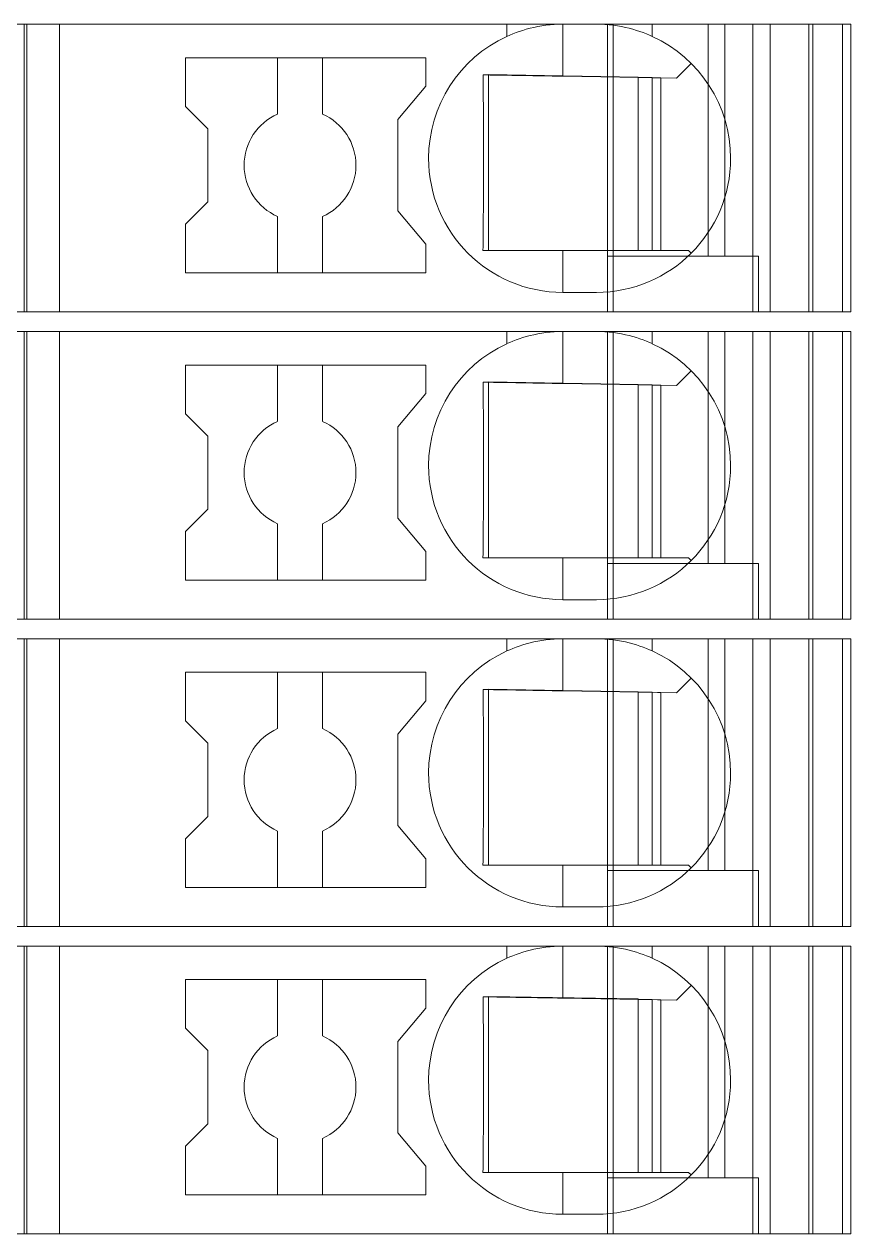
# Model space of a CAD drawing. Header units: millimetres. Extents: x 0 to 1680, y 0 to 1188.
# Drawn here: x 927.37 to 942.15, y 389.85 to 411.5 of the extents above; entities that cross this region are included whole.
import ezdxf
from ezdxf.enums import TextEntityAlignment as Align

# ---------------------------------------------------------------- set-up
doc = ezdxf.new("R2010")
doc.units = ezdxf.units.MM
for name, color, linetype, lineweight in [('EPLAN309', 5, 'Continuous', 5), ('EPLAN493', 5, 'Continuous', 5), ('MAIN-1', 7, 'Continuous', 5), ('MAIN-2', 7, 'Continuous', 5)]:
    doc.layers.add(name, color=color, linetype=linetype, lineweight=lineweight)
doc.styles.add('Tahoma', font='')
doc.styles.get('Tahoma').set_extended_font_data('Tahoma')

# ---------------------------------------------------------------- blocks, each defined once
blk = doc.blocks.new('EPLSYM_LibrarySPECIAL_Symbol12_Variant0_Placement8')
at = {"layer": 'EPLAN309', "lineweight": 13, "ltscale": 16}
blk.add_lwpolyline([(0, -5.15), (68.15, -5.15), (68.15, 0), (0, 0)], close=True, dxfattribs=at)
at = {"layer": 'EPLAN493', "color": 5, "style": 'Tahoma'}
blk.add_attdef('17_20450', text='', height=2.3478, dxfattribs=at).set_placement((0, -21.83478), align=Align.MIDDLE_RIGHT)
blk = doc.blocks.new('EPLSYM_LibrarySPECIAL_Symbol12_Variant0_Placement8_1')
at = {"layer": 'EPLAN309', "lineweight": 13, "ltscale": 16}
blk.add_lwpolyline([(0, -5.15), (68.15, -5.15), (68.15, 0), (0, 0)], close=True, dxfattribs=at)
at = {"layer": 'EPLAN493', "color": 5, "style": 'Tahoma'}
blk.add_attdef('17_20450', text='', height=2.3478, dxfattribs=at).set_placement((0, -21.83478), align=Align.MIDDLE_RIGHT)
blk = doc.blocks.new('EPLSYM_LibrarySPECIAL_Symbol12_Variant0_Placement8_2')
at = {"layer": 'EPLAN309', "lineweight": 13, "ltscale": 16}
blk.add_lwpolyline([(0, -5.15), (68.15, -5.15), (68.15, 0), (0, 0)], close=True, dxfattribs=at)
at = {"layer": 'EPLAN493', "color": 5, "style": 'Tahoma'}
blk.add_attdef('17_20450', text='', height=2.3478, dxfattribs=at).set_placement((0, -21.83478), align=Align.MIDDLE_RIGHT)
blk = doc.blocks.new('EPLSYM_LibrarySPECIAL_Symbol12_Variant0_Placement8_30')
at = {"layer": 'EPLAN309', "lineweight": 13, "ltscale": 16}
blk.add_lwpolyline([(0, -5.15), (68.15, -5.15), (68.15, 0), (0, 0)], close=True, dxfattribs=at)
at = {"layer": 'EPLAN493', "color": 5, "style": 'Tahoma'}
blk.add_attdef('17_20450', text='', height=2.3478, dxfattribs=at).set_placement((0, -21.83478), align=Align.MIDDLE_RIGHT)

msp = doc.modelspace()

# ---------------------------------------------------------------- linework, layer by layer
at = {"layer": 'MAIN-1'}
for p, q in [((928, 411.5), (927.367, 411.5)), ((927.367, 406.35), (927.367, 411.5)), ((928, 411.5), (936, 411.5)), ((928, 406.35), (928, 411.5)), ((936, 411.5), (937, 411.5)), ((936, 411.282), (936, 411.5)), ((936.222, 411.37), (936.163, 411.349)), ((936.283, 411.39), (936.222, 411.37)), ((936.347, 411.409), (936.283, 411.39)), ((936.413, 411.427), (936.347, 411.409)), ((936.481, 411.443), (936.413, 411.427)), ((936.551, 411.458), (936.481, 411.443)), ((936.622, 411.47), (936.551, 411.458)), ((936.696, 411.481), (936.622, 411.47)), ((936.771, 411.489), (936.696, 411.481)), ((936.847, 411.495), (936.771, 411.489)), ((936.923, 411.499), (936.847, 411.495)), ((937, 411.5), (936.923, 411.499)), ((937, 410.568), (937, 411.5)), ((937, 411.5), (937.6, 411.5)), ((937.6, 411.5), (937.677, 411.499)), ((938.6, 411.5), (937.6, 411.5)), ((937.677, 411.499), (937.753, 411.495)), ((937.753, 411.495), (937.829, 411.489)), ((937.829, 411.489), (937.904, 411.481)), ((937.904, 411.481), (937.978, 411.47)), ((937.978, 411.47), (938.049, 411.458)), ((938.049, 411.458), (938.119, 411.443)), ((938.119, 411.443), (938.187, 411.427)), ((938.187, 411.427), (938.253, 411.409)), ((938.253, 411.409), (938.317, 411.39)), ((938.317, 411.39), (938.378, 411.37)), ((938.378, 411.37), (938.437, 411.349)), ((938.6, 411.5), (942, 411.5)), ((938.6, 411.282), (938.6, 411.5)), ((942, 406.35), (942, 411.5)), ((936.052, 411.305), (936, 411.282)), ((936.106, 411.327), (936.052, 411.305)), ((936.163, 411.349), (936.106, 411.327)), ((938.437, 411.349), (938.494, 411.327)), ((938.494, 411.327), (938.548, 411.305)), ((938.548, 411.305), (938.6, 411.282)), ((930.25, 410.9), (930.25, 410.029)), ((930.25, 410.9), (934.55, 410.9)), ((931.9, 410.9), (931.9, 409.892)), ((932.7, 409.892), (932.7, 410.9)), ((934.55, 410.389), (934.55, 410.9)), ((939.033, 410.533), (939.297, 410.797)), ((935.574, 410.592), (935.574, 410.522)), ((935.635, 410.591), (935.574, 410.592)), ((935.574, 410.522), (935.575, 410.45)), ((935.696, 410.59), (935.635, 410.591)), ((935.671, 410.591), (935.671, 407.45)), ((935.759, 410.589), (935.696, 410.59)), ((935.822, 410.588), (935.759, 410.589)), ((935.887, 410.587), (935.822, 410.588)), ((935.953, 410.586), (935.887, 410.587)), ((936.021, 410.585), (935.953, 410.586)), ((936.09, 410.584), (936.021, 410.585)), ((936.16, 410.582), (936.09, 410.584)), ((936.233, 410.581), (936.16, 410.582)), ((936.307, 410.58), (936.233, 410.581)), ((936.385, 410.579), (936.307, 410.58)), ((936.464, 410.577), (936.385, 410.579)), ((936.547, 410.576), (936.464, 410.577)), ((936.632, 410.575), (936.547, 410.576)), ((936.72, 410.573), (936.632, 410.575)), ((936.812, 410.571), (936.72, 410.573)), ((936.905, 410.57), (936.812, 410.571)), ((937, 410.568), (936.905, 410.57)), ((937, 410.568), (939.033, 410.533)), ((938.35, 410.545), (938.35, 407.45)), ((938.6, 407.45), (938.6, 410.54)), ((938.75, 410.538), (938.75, 407.45)), ((934.05, 409.793), (934.55, 410.389)), ((935.575, 410.45), (935.576, 410.377)), ((935.576, 410.377), (935.577, 410.303)), ((935.577, 410.303), (935.577, 410.227)), ((935.577, 410.227), (935.578, 410.149)), ((935.578, 410.149), (935.579, 410.07)), ((935.579, 410.07), (935.58, 409.988)), ((930.65, 409.629), (930.25, 410.029)), ((935.58, 409.988), (935.58, 409.904)), ((935.58, 409.904), (935.581, 409.817)), ((930.65, 409.629), (930.65, 408.321)), ((934.05, 409.793), (934.05, 408.157)), ((935.581, 409.817), (935.581, 409.726)), ((935.581, 409.726), (935.582, 409.632)), ((935.582, 409.632), (935.582, 409.534)), ((935.582, 409.534), (935.583, 409.431)), ((935.583, 409.431), (935.583, 409.324)), ((935.583, 409.324), (935.583, 409.213)), ((935.583, 409.213), (935.583, 409.1)), ((935.583, 409.1), (935.583, 408.979)), ((935.583, 408.979), (935.583, 408.861)), ((935.583, 408.861), (935.583, 408.747)), ((935.583, 408.747), (935.582, 408.638)), ((935.582, 408.638), (935.582, 408.534)), ((930.65, 408.321), (930.25, 407.921)), ((935.581, 408.339), (935.58, 408.248)), ((935.582, 408.534), (935.581, 408.434)), ((935.581, 408.434), (935.581, 408.339)), ((934.05, 408.157), (934.55, 407.561)), ((935.579, 408.159), (935.578, 408.073)), ((935.58, 408.248), (935.579, 408.159)), ((930.25, 407.921), (930.25, 407.05)), ((931.9, 408.058), (931.9, 407.05)), ((932.7, 408.058), (932.7, 407.05)), ((935.577, 407.908), (935.576, 407.829)), ((935.578, 407.99), (935.577, 407.908)), ((935.578, 408.073), (935.578, 407.99)), ((935.575, 407.75), (935.574, 407.674)), ((935.574, 407.674), (935.574, 407.598)), ((935.576, 407.829), (935.575, 407.75)), ((934.55, 407.05), (934.55, 407.561)), ((935.573, 407.524), (935.572, 407.45)), ((935.574, 407.598), (935.573, 407.524)), ((935.572, 407.45), (935.633, 407.45)), ((935.633, 407.45), (935.695, 407.45)), ((935.695, 407.45), (935.759, 407.45)), ((935.759, 407.45), (935.823, 407.45)), ((935.823, 407.45), (935.889, 407.45)), ((935.889, 407.45), (935.955, 407.45)), ((935.955, 407.45), (936.024, 407.45)), ((936.024, 407.45), (936.093, 407.45)), ((936.093, 407.45), (936.165, 407.45)), ((936.165, 407.45), (936.239, 407.45)), ((936.239, 407.45), (936.314, 407.45)), ((936.314, 407.45), (936.392, 407.45)), ((936.392, 407.45), (936.472, 407.45)), ((936.472, 407.45), (936.555, 407.45)), ((936.555, 407.45), (936.64, 407.45)), ((936.64, 407.45), (936.727, 407.45)), ((936.727, 407.45), (936.817, 407.45)), ((936.817, 407.45), (936.908, 407.45)), ((936.908, 407.45), (937, 407.45)), ((937, 407.45), (937, 406.7)), ((937, 407.45), (939.25, 407.45)), ((939.297, 407.403), (939.25, 407.45)), ((934.55, 407.05), (930.25, 407.05)), ((937.6, 406.7), (937, 406.7)), ((928, 406.35), (927.367, 406.35)), ((928, 406.35), (942, 406.35)), ((940.5, 406.35), (940.5, 406.35)), ((928, 406), (927.367, 406)), ((927.367, 400.85), (927.367, 406)), ((928, 406), (936, 406)), ((928, 400.85), (928, 406)), ((936, 406), (937, 406)), ((936, 405.782), (936, 406)), ((936.481, 405.943), (936.413, 405.927)), ((936.551, 405.958), (936.481, 405.943)), ((936.622, 405.97), (936.551, 405.958)), ((936.696, 405.981), (936.622, 405.97)), ((936.771, 405.989), (936.696, 405.981)), ((936.847, 405.995), (936.771, 405.989)), ((936.923, 405.999), (936.847, 405.995)), ((937, 406), (936.923, 405.999)), ((937, 405.068), (937, 406)), ((937, 406), (937.6, 406)), ((937.6, 406), (937.677, 405.999)), ((938.6, 406), (937.6, 406)), ((937.677, 405.999), (937.753, 405.995)), ((937.753, 405.995), (937.829, 405.989)), ((937.829, 405.989), (937.904, 405.981)), ((937.904, 405.981), (937.978, 405.97)), ((937.978, 405.97), (938.049, 405.958)), ((938.049, 405.958), (938.119, 405.943)), ((938.119, 405.943), (938.187, 405.927)), ((938.6, 406), (942, 406)), ((938.6, 405.782), (938.6, 406)), ((942, 400.85), (942, 406)), ((936.052, 405.805), (936, 405.782)), ((936.106, 405.827), (936.052, 405.805)), ((936.163, 405.849), (936.106, 405.827)), ((936.222, 405.87), (936.163, 405.849)), ((936.283, 405.89), (936.222, 405.87)), ((936.347, 405.909), (936.283, 405.89)), ((936.413, 405.927), (936.347, 405.909)), ((938.187, 405.927), (938.253, 405.909)), ((938.253, 405.909), (938.317, 405.89)), ((938.317, 405.89), (938.378, 405.87)), ((938.378, 405.87), (938.437, 405.849)), ((938.437, 405.849), (938.494, 405.827)), ((938.494, 405.827), (938.548, 405.805)), ((938.548, 405.805), (938.6, 405.782)), ((930.25, 405.4), (930.25, 404.529)), ((930.25, 405.4), (934.55, 405.4)), ((931.9, 405.4), (931.9, 404.392)), ((932.7, 404.392), (932.7, 405.4)), ((934.55, 404.889), (934.55, 405.4)), ((939.033, 405.033), (939.297, 405.297)), ((935.574, 405.092), (935.574, 405.022)), ((935.635, 405.091), (935.574, 405.092)), ((935.696, 405.09), (935.635, 405.091)), ((935.671, 405.091), (935.671, 401.95)), ((935.759, 405.089), (935.696, 405.09)), ((935.822, 405.088), (935.759, 405.089)), ((935.887, 405.087), (935.822, 405.088)), ((935.953, 405.086), (935.887, 405.087)), ((936.021, 405.085), (935.953, 405.086)), ((936.09, 405.084), (936.021, 405.085)), ((936.16, 405.082), (936.09, 405.084)), ((936.233, 405.081), (936.16, 405.082)), ((936.307, 405.08), (936.233, 405.081)), ((936.385, 405.079), (936.307, 405.08)), ((936.464, 405.077), (936.385, 405.079)), ((936.547, 405.076), (936.464, 405.077)), ((936.632, 405.075), (936.547, 405.076)), ((936.72, 405.073), (936.632, 405.075)), ((936.812, 405.071), (936.72, 405.073)), ((934.05, 404.293), (934.55, 404.889)), ((935.574, 405.022), (935.575, 404.95)), ((935.575, 404.95), (935.576, 404.877)), ((935.576, 404.877), (935.577, 404.803)), ((936.905, 405.07), (936.812, 405.071)), ((937, 405.068), (936.905, 405.07)), ((937, 405.068), (939.033, 405.033)), ((938.35, 405.045), (938.35, 401.95)), ((938.6, 401.95), (938.6, 405.04)), ((938.75, 405.038), (938.75, 401.95)), ((935.577, 404.803), (935.577, 404.727)), ((935.577, 404.727), (935.578, 404.649)), ((935.578, 404.649), (935.579, 404.57)), ((930.65, 404.129), (930.25, 404.529)), ((935.579, 404.57), (935.58, 404.488)), ((935.58, 404.488), (935.58, 404.404)), ((934.05, 404.293), (934.05, 402.657)), ((935.58, 404.404), (935.581, 404.317)), ((935.581, 404.317), (935.581, 404.226)), ((935.581, 404.226), (935.582, 404.132)), ((930.65, 404.129), (930.65, 402.821)), ((935.582, 404.132), (935.582, 404.034)), ((935.582, 404.034), (935.583, 403.931)), ((935.583, 403.931), (935.583, 403.824)), ((935.583, 403.824), (935.583, 403.713)), ((935.583, 403.713), (935.583, 403.6)), ((935.583, 403.6), (935.583, 403.479)), ((935.583, 403.479), (935.583, 403.361)), ((935.583, 403.361), (935.583, 403.247)), ((935.583, 403.247), (935.582, 403.138)), ((935.582, 403.138), (935.582, 403.034)), ((935.582, 403.034), (935.581, 402.934)), ((935.581, 402.934), (935.581, 402.839)), ((930.65, 402.821), (930.25, 402.421)), ((935.58, 402.748), (935.579, 402.659)), ((935.581, 402.839), (935.58, 402.748)), ((931.9, 402.558), (931.9, 401.55)), ((932.7, 402.558), (932.7, 401.55)), ((934.05, 402.657), (934.55, 402.061)), ((935.578, 402.49), (935.577, 402.408)), ((935.579, 402.659), (935.578, 402.573)), ((935.578, 402.573), (935.578, 402.49)), ((930.25, 402.421), (930.25, 401.55)), ((935.576, 402.329), (935.575, 402.25)), ((935.577, 402.408), (935.576, 402.329)), ((934.55, 401.55), (934.55, 402.061)), ((935.574, 402.098), (935.573, 402.024)), ((935.575, 402.25), (935.574, 402.174)), ((935.574, 402.174), (935.574, 402.098)), ((935.573, 402.024), (935.572, 401.95)), ((935.572, 401.95), (935.633, 401.95)), ((935.633, 401.95), (935.695, 401.95)), ((935.695, 401.95), (935.759, 401.95)), ((935.759, 401.95), (935.823, 401.95)), ((935.823, 401.95), (935.889, 401.95)), ((935.889, 401.95), (935.955, 401.95)), ((935.955, 401.95), (936.024, 401.95)), ((936.024, 401.95), (936.093, 401.95)), ((936.093, 401.95), (936.165, 401.95)), ((936.165, 401.95), (936.239, 401.95)), ((936.239, 401.95), (936.314, 401.95)), ((936.314, 401.95), (936.392, 401.95)), ((936.392, 401.95), (936.472, 401.95)), ((936.472, 401.95), (936.555, 401.95)), ((936.555, 401.95), (936.64, 401.95)), ((936.64, 401.95), (936.727, 401.95)), ((936.727, 401.95), (936.817, 401.95)), ((936.817, 401.95), (936.908, 401.95)), ((936.908, 401.95), (937, 401.95)), ((937, 401.95), (937, 401.2)), ((937, 401.95), (939.25, 401.95)), ((939.297, 401.903), (939.25, 401.95)), ((934.55, 401.55), (930.25, 401.55)), ((937.6, 401.2), (937, 401.2)), ((928, 400.85), (927.367, 400.85)), ((928, 400.85), (942, 400.85)), ((940.5, 400.85), (940.5, 400.85)), ((928, 400.5), (927.367, 400.5)), ((927.367, 395.35), (927.367, 400.5)), ((928, 400.5), (936, 400.5)), ((928, 395.35), (928, 400.5)), ((936, 400.5), (937, 400.5)), ((936, 400.282), (936, 400.5)), ((936.106, 400.327), (936.052, 400.305)), ((936.163, 400.349), (936.106, 400.327)), ((936.222, 400.37), (936.163, 400.349)), ((936.283, 400.39), (936.222, 400.37)), ((936.347, 400.409), (936.283, 400.39)), ((936.413, 400.427), (936.347, 400.409)), ((936.481, 400.443), (936.413, 400.427)), ((936.551, 400.458), (936.481, 400.443)), ((936.622, 400.47), (936.551, 400.458)), ((936.696, 400.481), (936.622, 400.47)), ((936.771, 400.489), (936.696, 400.481)), ((936.847, 400.495), (936.771, 400.489)), ((936.923, 400.499), (936.847, 400.495)), ((937, 400.5), (936.923, 400.499)), ((937, 399.568), (937, 400.5)), ((937, 400.5), (937.6, 400.5)), ((937.6, 400.5), (937.677, 400.499)), ((938.6, 400.5), (937.6, 400.5)), ((937.677, 400.499), (937.753, 400.495)), ((937.753, 400.495), (937.829, 400.489)), ((937.829, 400.489), (937.904, 400.481)), ((937.904, 400.481), (937.978, 400.47)), ((937.978, 400.47), (938.049, 400.458)), ((938.049, 400.458), (938.119, 400.443)), ((938.119, 400.443), (938.187, 400.427)), ((938.187, 400.427), (938.253, 400.409)), ((938.253, 400.409), (938.317, 400.39)), ((938.317, 400.39), (938.378, 400.37)), ((938.378, 400.37), (938.437, 400.349)), ((938.437, 400.349), (938.494, 400.327)), ((938.494, 400.327), (938.548, 400.305)), ((938.6, 400.5), (942, 400.5)), ((938.6, 400.282), (938.6, 400.5)), ((942, 395.35), (942, 400.5)), ((936.052, 400.305), (936, 400.282)), ((938.548, 400.305), (938.6, 400.282)), ((930.25, 399.9), (930.25, 399.029)), ((930.25, 399.9), (934.55, 399.9)), ((931.9, 399.9), (931.9, 398.892)), ((932.7, 398.892), (932.7, 399.9)), ((934.55, 399.389), (934.55, 399.9)), ((939.033, 399.533), (939.297, 399.797)), ((935.574, 399.592), (935.574, 399.522)), ((935.635, 399.591), (935.574, 399.592)), ((935.574, 399.522), (935.575, 399.45)), ((935.575, 399.45), (935.576, 399.377)), ((935.696, 399.59), (935.635, 399.591)), ((935.671, 399.591), (935.671, 396.45)), ((935.759, 399.589), (935.696, 399.59)), ((935.822, 399.588), (935.759, 399.589)), ((935.887, 399.587), (935.822, 399.588)), ((935.953, 399.586), (935.887, 399.587)), ((936.021, 399.585), (935.953, 399.586)), ((936.09, 399.584), (936.021, 399.585)), ((936.16, 399.582), (936.09, 399.584)), ((936.233, 399.581), (936.16, 399.582)), ((936.307, 399.58), (936.233, 399.581)), ((936.385, 399.579), (936.307, 399.58)), ((936.464, 399.577), (936.385, 399.579)), ((936.547, 399.576), (936.464, 399.577)), ((936.632, 399.575), (936.547, 399.576)), ((936.72, 399.573), (936.632, 399.575)), ((936.812, 399.571), (936.72, 399.573)), ((936.905, 399.57), (936.812, 399.571)), ((937, 399.568), (936.905, 399.57)), ((937, 399.568), (939.033, 399.533)), ((938.35, 399.545), (938.35, 396.45)), ((938.6, 396.45), (938.6, 399.54)), ((938.75, 399.538), (938.75, 396.45)), ((934.05, 398.793), (934.55, 399.389)), ((935.576, 399.377), (935.577, 399.303)), ((935.577, 399.303), (935.577, 399.227)), ((935.577, 399.227), (935.578, 399.149)), ((930.65, 398.629), (930.25, 399.029)), ((935.578, 399.149), (935.579, 399.07)), ((935.579, 399.07), (935.58, 398.988)), ((934.05, 398.793), (934.05, 397.157)), ((935.58, 398.988), (935.58, 398.904)), ((935.58, 398.904), (935.581, 398.817)), ((935.581, 398.817), (935.581, 398.726)), ((930.65, 398.629), (930.65, 397.321)), ((935.581, 398.726), (935.582, 398.632)), ((935.582, 398.632), (935.582, 398.534)), ((935.582, 398.534), (935.583, 398.431)), ((935.583, 398.431), (935.583, 398.324)), ((935.583, 398.324), (935.583, 398.213)), ((935.583, 398.213), (935.583, 398.1)), ((935.583, 398.1), (935.583, 397.979)), ((935.583, 397.979), (935.583, 397.861)), ((935.583, 397.747), (935.582, 397.638)), ((935.583, 397.861), (935.583, 397.747)), ((935.582, 397.534), (935.581, 397.434)), ((935.582, 397.638), (935.582, 397.534)), ((930.65, 397.321), (930.25, 396.921)), ((935.581, 397.339), (935.58, 397.248)), ((935.581, 397.434), (935.581, 397.339)), ((934.05, 397.157), (934.55, 396.561)), ((935.579, 397.159), (935.578, 397.073)), ((935.578, 397.073), (935.578, 396.99)), ((935.58, 397.248), (935.579, 397.159)), ((930.25, 396.921), (930.25, 396.05)), ((931.9, 397.058), (931.9, 396.05)), ((932.7, 397.058), (932.7, 396.05)), ((935.577, 396.908), (935.576, 396.829)), ((935.578, 396.99), (935.577, 396.908)), ((935.575, 396.75), (935.574, 396.674)), ((935.574, 396.674), (935.574, 396.598)), ((935.576, 396.829), (935.575, 396.75)), ((934.55, 396.05), (934.55, 396.561)), ((935.573, 396.524), (935.572, 396.45)), ((935.572, 396.45), (935.633, 396.45)), ((935.574, 396.598), (935.573, 396.524)), ((935.633, 396.45), (935.695, 396.45)), ((935.695, 396.45), (935.759, 396.45)), ((935.759, 396.45), (935.823, 396.45)), ((935.823, 396.45), (935.889, 396.45)), ((935.889, 396.45), (935.955, 396.45)), ((935.955, 396.45), (936.024, 396.45)), ((936.024, 396.45), (936.093, 396.45)), ((936.093, 396.45), (936.165, 396.45)), ((936.165, 396.45), (936.239, 396.45)), ((936.239, 396.45), (936.314, 396.45)), ((936.314, 396.45), (936.392, 396.45)), ((936.392, 396.45), (936.472, 396.45)), ((936.472, 396.45), (936.555, 396.45)), ((936.555, 396.45), (936.64, 396.45)), ((936.64, 396.45), (936.727, 396.45)), ((936.727, 396.45), (936.817, 396.45)), ((936.817, 396.45), (936.908, 396.45)), ((936.908, 396.45), (937, 396.45)), ((937, 396.45), (937, 395.7)), ((937, 396.45), (939.25, 396.45)), ((939.297, 396.403), (939.25, 396.45)), ((934.55, 396.05), (930.25, 396.05)), ((937.6, 395.7), (937, 395.7)), ((928, 395.35), (927.367, 395.35)), ((928, 395.35), (942, 395.35)), ((940.5, 395.35), (940.5, 395.35)), ((928, 395), (927.367, 395)), ((927.367, 389.85), (927.367, 395)), ((928, 395), (936, 395)), ((928, 389.85), (928, 395)), ((936, 395), (937, 395)), ((936, 394.782), (936, 395)), ((936.347, 394.909), (936.283, 394.89)), ((936.413, 394.927), (936.347, 394.909)), ((936.481, 394.943), (936.413, 394.927)), ((936.551, 394.958), (936.481, 394.943)), ((936.622, 394.97), (936.551, 394.958)), ((936.696, 394.981), (936.622, 394.97)), ((936.771, 394.989), (936.696, 394.981)), ((936.847, 394.995), (936.771, 394.989)), ((936.923, 394.999), (936.847, 394.995)), ((937, 395), (936.923, 394.999)), ((937, 394.068), (937, 395)), ((937, 395), (937.6, 395)), ((937.6, 395), (937.677, 394.999)), ((938.6, 395), (937.6, 395)), ((937.677, 394.999), (937.753, 394.995)), ((937.753, 394.995), (937.829, 394.989)), ((937.829, 394.989), (937.904, 394.981)), ((937.904, 394.981), (937.978, 394.97)), ((937.978, 394.97), (938.049, 394.958)), ((938.049, 394.958), (938.119, 394.943)), ((938.119, 394.943), (938.187, 394.927)), ((938.187, 394.927), (938.253, 394.909)), ((938.253, 394.909), (938.317, 394.89)), ((938.6, 395), (942, 395)), ((938.6, 394.782), (938.6, 395)), ((942, 389.85), (942, 395)), ((936.052, 394.805), (936, 394.782)), ((936.106, 394.827), (936.052, 394.805)), ((936.163, 394.849), (936.106, 394.827)), ((936.222, 394.87), (936.163, 394.849)), ((936.283, 394.89), (936.222, 394.87)), ((938.317, 394.89), (938.378, 394.87)), ((938.378, 394.87), (938.437, 394.849)), ((938.437, 394.849), (938.494, 394.827)), ((938.494, 394.827), (938.548, 394.805)), ((938.548, 394.805), (938.6, 394.782)), ((930.25, 394.4), (930.25, 393.529)), ((930.25, 394.4), (934.55, 394.4)), ((931.9, 394.4), (931.9, 393.392)), ((932.7, 393.392), (932.7, 394.4)), ((934.55, 393.889), (934.55, 394.4)), ((939.033, 394.033), (939.297, 394.297)), ((935.574, 394.092), (935.574, 394.022)), ((935.635, 394.091), (935.574, 394.092)), ((935.696, 394.09), (935.635, 394.091)), ((935.671, 394.091), (935.671, 390.95)), ((935.759, 394.089), (935.696, 394.09)), ((935.822, 394.088), (935.759, 394.089)), ((935.887, 394.087), (935.822, 394.088)), ((935.953, 394.086), (935.887, 394.087)), ((936.021, 394.085), (935.953, 394.086)), ((936.09, 394.084), (936.021, 394.085)), ((936.16, 394.082), (936.09, 394.084)), ((936.233, 394.081), (936.16, 394.082)), ((936.307, 394.08), (936.233, 394.081)), ((936.385, 394.079), (936.307, 394.08)), ((936.464, 394.077), (936.385, 394.079)), ((936.547, 394.076), (936.464, 394.077)), ((936.632, 394.075), (936.547, 394.076)), ((936.72, 394.073), (936.632, 394.075)), ((936.812, 394.071), (936.72, 394.073)), ((936.905, 394.07), (936.812, 394.071)), ((937, 394.068), (936.905, 394.07)), ((937, 394.068), (939.033, 394.033)), ((938.35, 394.045), (938.35, 390.95)), ((938.6, 390.95), (938.6, 394.04)), ((938.75, 394.038), (938.75, 390.95)), ((934.05, 393.293), (934.55, 393.889)), ((935.574, 394.022), (935.575, 393.95)), ((935.575, 393.95), (935.576, 393.877)), ((935.576, 393.877), (935.577, 393.803)), ((935.577, 393.803), (935.577, 393.727)), ((935.577, 393.727), (935.578, 393.649)), ((935.578, 393.649), (935.579, 393.57)), ((930.65, 393.129), (930.25, 393.529)), ((935.579, 393.57), (935.58, 393.488)), ((935.58, 393.488), (935.58, 393.404)), ((935.58, 393.404), (935.581, 393.317)), ((934.05, 393.293), (934.05, 391.657)), ((935.581, 393.317), (935.581, 393.226)), ((935.581, 393.226), (935.582, 393.132)), ((930.65, 393.129), (930.65, 391.821)), ((935.582, 393.132), (935.582, 393.034)), ((935.582, 393.034), (935.583, 392.931)), ((935.583, 392.931), (935.583, 392.824)), ((935.583, 392.824), (935.583, 392.713)), ((935.583, 392.713), (935.583, 392.6)), ((935.583, 392.6), (935.583, 392.479)), ((935.583, 392.479), (935.583, 392.361)), ((935.583, 392.361), (935.583, 392.247)), ((935.583, 392.247), (935.582, 392.138)), ((935.582, 392.138), (935.582, 392.034)), ((935.582, 392.034), (935.581, 391.934)), ((935.581, 391.934), (935.581, 391.839)), ((930.65, 391.821), (930.25, 391.421)), ((934.05, 391.657), (934.55, 391.061)), ((935.579, 391.659), (935.578, 391.573)), ((935.58, 391.748), (935.579, 391.659)), ((935.581, 391.839), (935.58, 391.748)), ((931.9, 391.558), (931.9, 390.55)), ((932.7, 391.558), (932.7, 390.55)), ((935.578, 391.49), (935.577, 391.408)), ((935.578, 391.573), (935.578, 391.49)), ((930.25, 391.421), (930.25, 390.55)), ((935.575, 391.25), (935.574, 391.174)), ((935.576, 391.329), (935.575, 391.25)), ((935.577, 391.408), (935.576, 391.329)), ((934.55, 390.55), (934.55, 391.061)), ((935.573, 391.024), (935.572, 390.95)), ((935.574, 391.098), (935.573, 391.024)), ((935.574, 391.174), (935.574, 391.098)), ((935.572, 390.95), (935.633, 390.95)), ((935.633, 390.95), (935.695, 390.95)), ((935.695, 390.95), (935.759, 390.95)), ((935.759, 390.95), (935.823, 390.95)), ((935.823, 390.95), (935.889, 390.95)), ((935.889, 390.95), (935.955, 390.95)), ((935.955, 390.95), (936.024, 390.95)), ((936.024, 390.95), (936.093, 390.95)), ((936.093, 390.95), (936.165, 390.95)), ((936.165, 390.95), (936.239, 390.95)), ((936.239, 390.95), (936.314, 390.95)), ((936.314, 390.95), (936.392, 390.95)), ((936.392, 390.95), (936.472, 390.95)), ((936.472, 390.95), (936.555, 390.95)), ((936.555, 390.95), (936.64, 390.95)), ((936.64, 390.95), (936.727, 390.95)), ((936.727, 390.95), (936.817, 390.95)), ((936.817, 390.95), (936.908, 390.95)), ((936.908, 390.95), (937, 390.95)), ((937, 390.95), (937, 390.2)), ((937, 390.95), (939.25, 390.95)), ((939.297, 390.903), (939.25, 390.95)), ((934.55, 390.55), (930.25, 390.55)), ((937.6, 390.2), (937, 390.2)), ((928, 389.85), (927.367, 389.85)), ((928, 389.85), (942, 389.85)), ((940.5, 389.85), (940.5, 389.85))]:
    msp.add_line(p, q, dxfattribs=at)
for centre, radius, start, end in [((937, 409.1), 2.4, 114.6244, 180), ((937.6, 409.1), 2.4, 0, 65.3756), ((932.3, 408.975), 1, 113.5782, 180), ((932.3, 408.975), 1, 0, 66.4218), ((932.3, 408.975), 1, 180, 246.4218), ((932.3, 408.975), 1, 293.5782, 0), ((937, 409.1), 2.4, 180, 270), ((937.6, 409.1), 2.4, 270, 0), ((937, 403.6), 2.4, 114.6244, 180), ((937.6, 403.6), 2.4, 0, 65.3756), ((932.3, 403.475), 1, 113.5782, 180), ((932.3, 403.475), 1, 0, 66.4218), ((937, 403.6), 2.4, 180, 270), ((937.6, 403.6), 2.4, 270, 0), ((932.3, 403.475), 1, 180, 246.4218), ((932.3, 403.475), 1, 293.5782, 0), ((937, 398.1), 2.4, 114.6244, 180), ((937.6, 398.1), 2.4, 0, 65.3756), ((932.3, 397.975), 1, 113.5782, 180), ((932.3, 397.975), 1, 0, 66.4218), ((932.3, 397.975), 1, 180, 246.4218), ((932.3, 397.975), 1, 293.5782, 0), ((937, 398.1), 2.4, 180, 270), ((937.6, 398.1), 2.4, 270, 0), ((937, 392.6), 2.4, 114.6244, 180), ((937.6, 392.6), 2.4, 0, 65.3756), ((932.3, 392.475), 1, 113.5782, 180), ((932.3, 392.475), 1, 0, 66.4218), ((937, 392.6), 2.4, 180, 270), ((937.6, 392.6), 2.4, 270, 0), ((932.3, 392.475), 1, 180, 246.4218), ((932.3, 392.475), 1, 293.5782, 0)]:
    msp.add_arc(centre, radius, start, end, dxfattribs=at)
at = {"layer": 'MAIN-2'}
for p, q in [((927.414, 411.5), (927.414, 406.35)), ((937.8, 411.5), (937.8, 406.35)), ((937.898, 411.5), (937.898, 406.35)), ((939.6, 411.5), (939.6, 407.35)), ((939.9, 407.35), (939.9, 411.5)), ((940.4, 411.5), (940.4, 406.35)), ((940.709, 406.35), (940.709, 411.5)), ((941.4, 406.35), (941.4, 411.5)), ((941.47, 411.5), (941.47, 406.35)), ((935.671, 410.6), (935.574, 410.592)), ((935.671, 410.6), (935.671, 410.591)), ((938.35, 410.553), (935.671, 410.6)), ((938.35, 410.548), (938.35, 410.553)), ((938.6, 410.543), (938.35, 410.548)), ((938.35, 410.548), (938.35, 410.545)), ((938.6, 410.543), (938.6, 410.542)), ((938.75, 410.539), (938.6, 410.542)), ((938.6, 410.54), (938.6, 410.542)), ((938.75, 410.538), (938.75, 410.539)), ((938.75, 410.538), (939.033, 410.533)), ((938.75, 410.538), (938.75, 410.538)), ((937.8, 407.35), (940.5, 407.35)), ((938.35, 407.45), (938.35, 407.45)), ((938.6, 407.45), (938.6, 407.45)), ((939.297, 407.403), (939.297, 407.403)), ((940.5, 406.35), (940.5, 407.35)), ((927.414, 406), (927.414, 400.85)), ((937.8, 406), (937.8, 400.85)), ((937.898, 406), (937.898, 400.85)), ((939.6, 406), (939.6, 401.85)), ((939.9, 401.85), (939.9, 406)), ((940.4, 406), (940.4, 400.85)), ((940.709, 400.85), (940.709, 406)), ((941.4, 400.85), (941.4, 406)), ((941.47, 406), (941.47, 400.85)), ((935.671, 405.1), (935.574, 405.092)), ((935.671, 405.1), (935.671, 405.091)), ((938.35, 405.053), (935.671, 405.1)), ((938.35, 405.048), (938.35, 405.053)), ((938.6, 405.043), (938.35, 405.048)), ((938.35, 405.048), (938.35, 405.045)), ((938.6, 405.043), (938.6, 405.042)), ((938.75, 405.039), (938.6, 405.042)), ((938.6, 405.04), (938.6, 405.042)), ((938.75, 405.038), (938.75, 405.039)), ((938.75, 405.038), (939.033, 405.033)), ((938.75, 405.038), (938.75, 405.038)), ((937.8, 401.85), (940.5, 401.85)), ((938.35, 401.95), (938.35, 401.95)), ((938.6, 401.95), (938.6, 401.95)), ((939.297, 401.903), (939.297, 401.903)), ((940.5, 400.85), (940.5, 401.85)), ((927.414, 400.5), (927.414, 395.35)), ((937.8, 400.5), (937.8, 395.35)), ((937.898, 400.5), (937.898, 395.35)), ((939.6, 400.5), (939.6, 396.35)), ((939.9, 396.35), (939.9, 400.5)), ((940.4, 400.5), (940.4, 395.35)), ((940.709, 395.35), (940.709, 400.5)), ((941.4, 395.35), (941.4, 400.5)), ((941.47, 400.5), (941.47, 395.35)), ((935.671, 399.6), (935.574, 399.592)), ((935.671, 399.6), (935.671, 399.591)), ((938.35, 399.553), (935.671, 399.6)), ((938.35, 399.548), (938.35, 399.553)), ((938.6, 399.543), (938.35, 399.548)), ((938.35, 399.548), (938.35, 399.545)), ((938.6, 399.543), (938.6, 399.542)), ((938.75, 399.539), (938.6, 399.542)), ((938.6, 399.54), (938.6, 399.542)), ((938.75, 399.538), (938.75, 399.539)), ((938.75, 399.538), (939.033, 399.533)), ((938.75, 399.538), (938.75, 399.538)), ((938.35, 396.45), (938.35, 396.45)), ((938.6, 396.45), (938.6, 396.45)), ((937.8, 396.35), (940.5, 396.35)), ((939.297, 396.403), (939.297, 396.403)), ((940.5, 395.35), (940.5, 396.35)), ((927.414, 395), (927.414, 389.85)), ((937.8, 395), (937.8, 389.85)), ((937.898, 395), (937.898, 389.85)), ((939.6, 395), (939.6, 390.85)), ((939.9, 390.85), (939.9, 395)), ((940.4, 395), (940.4, 389.85)), ((940.709, 389.85), (940.709, 395)), ((941.4, 389.85), (941.4, 395)), ((941.47, 395), (941.47, 389.85)), ((935.671, 394.1), (935.574, 394.092)), ((935.671, 394.1), (935.671, 394.091)), ((938.35, 394.053), (935.671, 394.1)), ((938.35, 394.048), (938.35, 394.053)), ((938.6, 394.043), (938.35, 394.048)), ((938.35, 394.048), (938.35, 394.045)), ((938.6, 394.043), (938.6, 394.042)), ((938.75, 394.039), (938.6, 394.042)), ((938.6, 394.04), (938.6, 394.042)), ((938.75, 394.038), (938.75, 394.039)), ((938.75, 394.038), (939.033, 394.033)), ((938.75, 394.038), (938.75, 394.038)), ((937.8, 390.85), (940.5, 390.85)), ((938.35, 390.95), (938.35, 390.95)), ((938.6, 390.95), (938.6, 390.95)), ((939.297, 390.903), (939.297, 390.903)), ((940.5, 389.85), (940.5, 390.85))]:
    msp.add_line(p, q, dxfattribs=at)

# ---------------------------------------------------------------- block references
for name, p in [('EPLSYM_LibrarySPECIAL_Symbol12_Variant0_Placement8_30', (874, 411.5)), ('EPLSYM_LibrarySPECIAL_Symbol12_Variant0_Placement8', (874, 406)), ('EPLSYM_LibrarySPECIAL_Symbol12_Variant0_Placement8_1', (874, 400.5)), ('EPLSYM_LibrarySPECIAL_Symbol12_Variant0_Placement8_2', (874, 395))]:
    msp.add_blockref(name, p)

doc.saveas('drawing.dxf')
